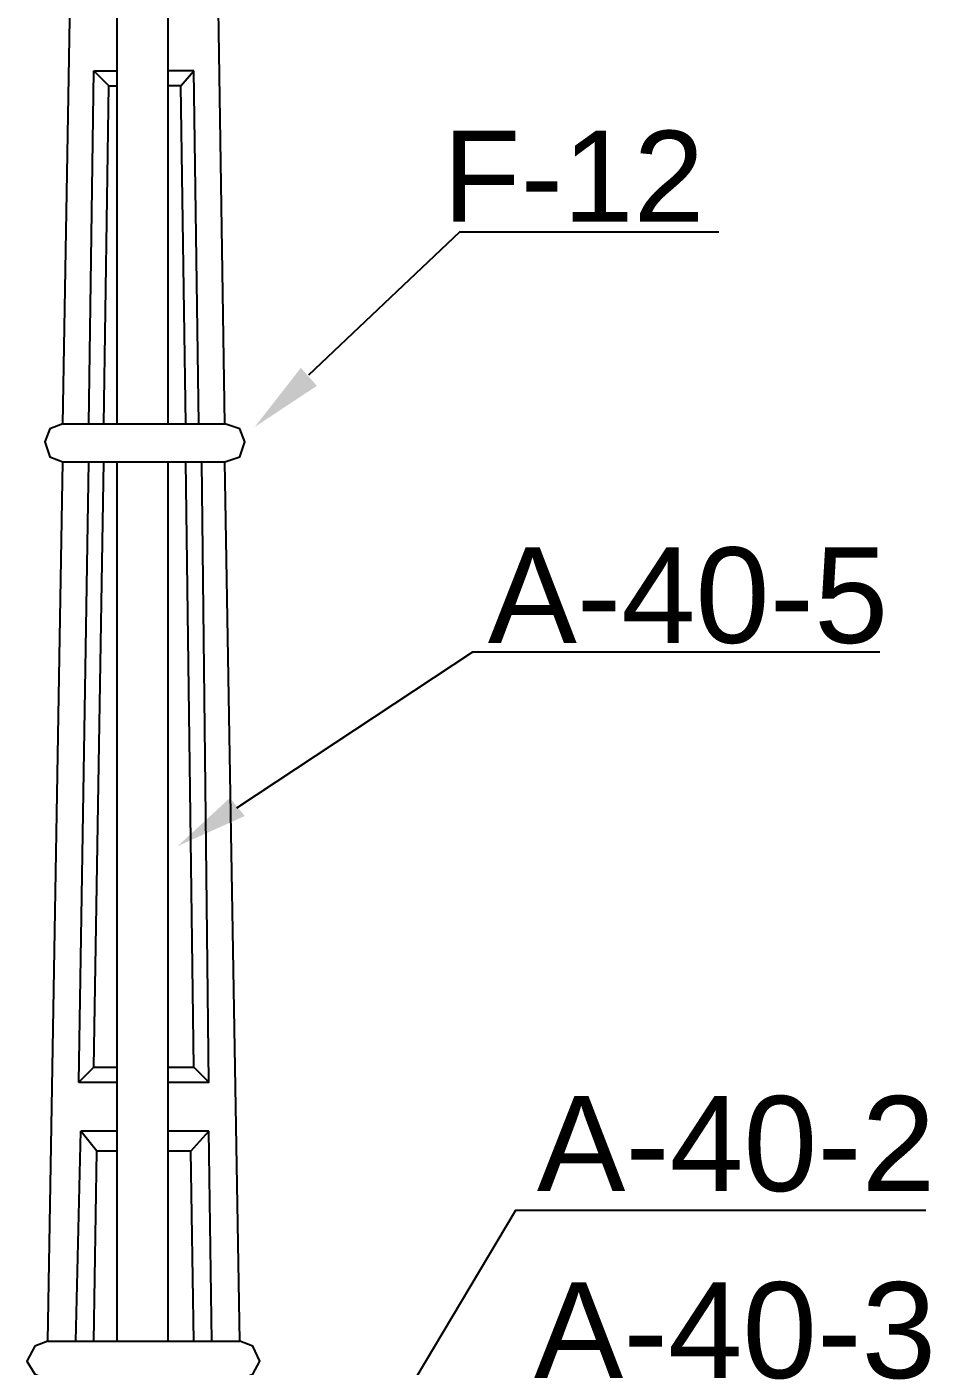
# Model space of a CAD drawing. Header units: millimetres. Extents: x 2300 to 2597, y 2140 to 2350.
# Drawn here: x 2511.59 to 2522.23, y 2267.25 to 2283.02 of the extents above; entities that cross this region are included whole.
import ezdxf

# ---------------------------------------------------------------- set-up
doc = ezdxf.new("R2010")
doc.units = ezdxf.units.MM
doc.styles.add('Arial0', font='arial.ttf', dxfattribs={"height": 1.907567})

msp = doc.modelspace()

# ---------------------------------------------------------------- hatches: boundary and pattern name
at = {"true_color": 0x000007}
for points in [[(2515.007, 2278.794), (2514.276, 2278.311), (2514.818, 2279.006)], [(2514.158, 2273.729), (2513.369, 2273.375), (2513.982, 2273.941)]]:
    msp.add_hatch(color=7, dxfattribs=at).paths.add_polyline_path(points)

# ---------------------------------------------------------------- linework, layer by layer
at = {"color": 7, "linetype": 'Continuous', "lineweight": -2, "true_color": 0x000007}
for points in [[(2512.651, 2296.133), (2512.651, 2278.346), (2512.651, 2278.346)], [(2513.251, 2296.168), (2513.251, 2278.346), (2513.251, 2278.346)], [(2512.015, 2278.346), (2512.321, 2296.05), (2512.651, 2296.05)], [(2513.923, 2278.346), (2513.652, 2296.05), (2513.251, 2296.05)], [(2512.321, 2278.346), (2512.38, 2282.504), (2512.38, 2282.504)], [(2512.556, 2282.328), (2512.38, 2282.504), (2512.38, 2282.504)], [(2512.38, 2282.504), (2512.651, 2282.504), (2512.651, 2282.504)], [(2513.558, 2282.504), (2513.251, 2282.504), (2513.251, 2282.504)], [(2513.405, 2282.328), (2513.558, 2282.504), (2513.558, 2282.504)], [(2513.617, 2278.346), (2513.558, 2282.504), (2513.558, 2282.504)], [(2512.498, 2278.346), (2512.556, 2282.328), (2512.556, 2282.328)], [(2512.556, 2282.328), (2512.651, 2282.328), (2512.651, 2282.328)], [(2513.405, 2282.328), (2513.251, 2282.328), (2513.251, 2282.328)], [(2513.463, 2278.346), (2513.405, 2282.328), (2513.405, 2282.328)], [(2514.912, 2278.923), (2516.691, 2280.608), (2519.742, 2280.608)], [(2512.015, 2278.346), (2511.862, 2278.287), (2511.803, 2278.134), (2511.862, 2277.957), (2512.015, 2277.899)], [(2512.015, 2278.346), (2513.923, 2278.346), (2513.923, 2278.346)], [(2513.923, 2277.899), (2514.1, 2277.957), (2514.158, 2278.134), (2514.1, 2278.287), (2513.923, 2278.346)], [(2511.838, 2267.545), (2512.015, 2277.899), (2512.015, 2277.899)], [(2512.015, 2277.899), (2513.923, 2277.899), (2513.923, 2277.899)], [(2512.203, 2270.596), (2512.321, 2277.899), (2512.321, 2277.899)], [(2512.38, 2270.772), (2512.498, 2277.899), (2512.498, 2277.899)], [(2512.651, 2277.899), (2512.651, 2267.545), (2512.651, 2267.545)], [(2513.251, 2277.899), (2513.251, 2267.545), (2513.251, 2267.545)], [(2513.558, 2270.772), (2513.463, 2277.899), (2513.463, 2277.899)], [(2513.734, 2270.596), (2513.652, 2277.899), (2513.652, 2277.899)], [(2514.1, 2267.545), (2513.923, 2277.899), (2513.923, 2277.899)], [(2514.064, 2273.823), (2516.844, 2275.661), (2521.638, 2275.661)], [(2512.38, 2270.772), (2512.203, 2270.596), (2512.203, 2270.596)], [(2512.38, 2270.772), (2512.651, 2270.772), (2512.651, 2270.772)], [(2513.251, 2270.772), (2513.558, 2270.772), (2513.558, 2270.772)], [(2513.558, 2270.772), (2513.734, 2270.596), (2513.734, 2270.596)], [(2512.203, 2270.596), (2512.651, 2270.596), (2512.651, 2270.596)], [(2513.251, 2270.596), (2513.734, 2270.596), (2513.734, 2270.596)], [(2512.168, 2267.545), (2512.227, 2270.018), (2512.227, 2270.018)], [(2512.415, 2269.783), (2512.227, 2270.018), (2512.227, 2270.018)], [(2512.651, 2270.018), (2512.227, 2270.018), (2512.227, 2270.018)], [(2513.734, 2270.018), (2513.251, 2270.018), (2513.251, 2270.018)], [(2513.522, 2269.783), (2513.734, 2270.018), (2513.734, 2270.018)], [(2513.77, 2267.545), (2513.734, 2270.018), (2513.734, 2270.018)], [(2512.38, 2267.545), (2512.415, 2269.783), (2512.415, 2269.783)], [(2512.651, 2269.783), (2512.415, 2269.783), (2512.415, 2269.783)], [(2513.522, 2269.783), (2513.251, 2269.783), (2513.251, 2269.783)], [(2513.558, 2267.545), (2513.522, 2269.783), (2513.522, 2269.783)], [(2513.829, 2263.175), (2517.351, 2269.088), (2522.18, 2269.088)], [(2511.838, 2267.545), (2511.685, 2267.486), (2511.591, 2267.309), (2511.685, 2267.156), (2511.838, 2267.097)], [(2511.838, 2267.545), (2514.1, 2267.545), (2514.1, 2267.545)], [(2514.1, 2267.097), (2514.253, 2267.156), (2514.335, 2267.309), (2514.253, 2267.486), (2514.1, 2267.545)]]:
    msp.add_lwpolyline(points, dxfattribs=at)

# ---------------------------------------------------------------- texts
at = {"color": 7, "true_color": 0x000007, "style": 'Arial0'}
for s, height, p in [('F-12', 1.0719, (2516.491, 2280.726)), ('A-40-5', 1.1247, (2517.021, 2275.767)), ('A-40-2', 1.1194, (2517.598, 2269.312)), ('A-40-3', 1.13, (2517.563, 2267.109))]:
    msp.add_text(s, height=height, dxfattribs=at).set_placement(p)

doc.saveas('drawing.dxf')
